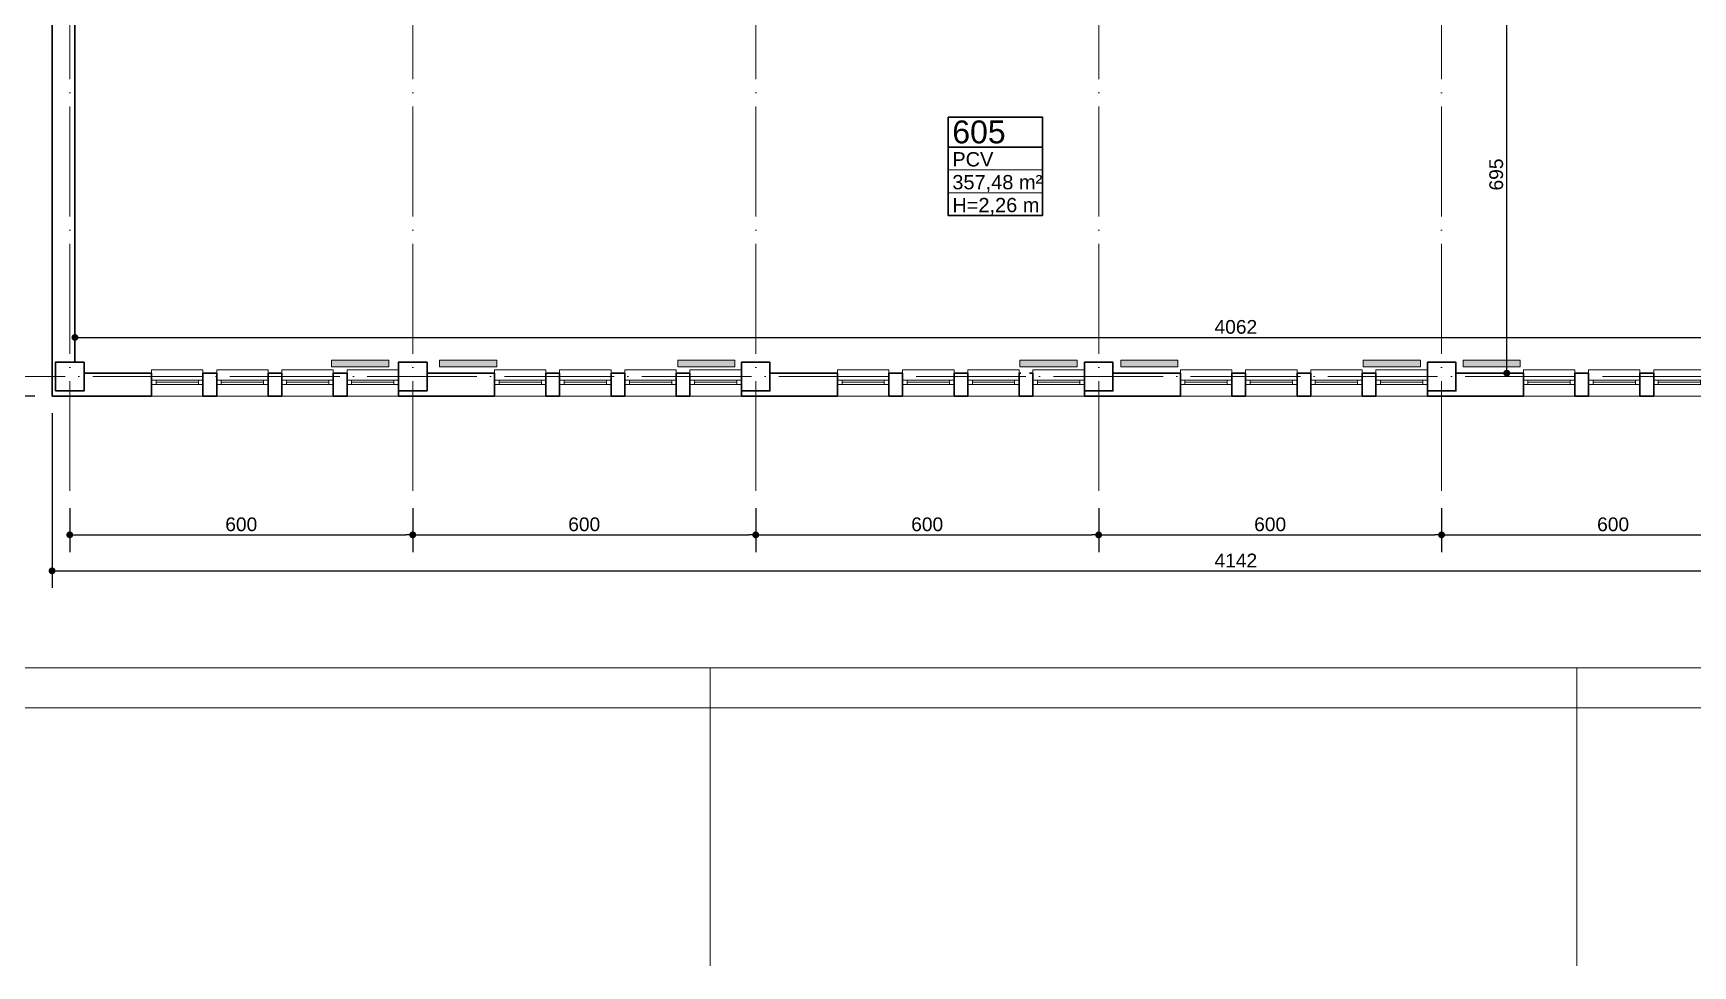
# Model space of a CAD drawing. Header units: millimetres. Extents: x 54 to 8480, y -22812 to 17434.
# Drawn here: x 1569 to 4472, y 13188 to 14819 of the extents above; entities that cross this region are included whole.
import ezdxf

# ---------------------------------------------------------------- set-up
doc = ezdxf.new("R2010")
doc.units = ezdxf.units.MM
doc.linetypes.add('ACAD_ISO04W100', pattern=[30, 24, -3, 0, -3])
doc.layers.add('grzejniki', color=104, linetype='Continuous')
doc.layers.add('TABELKI PO UWAGACH', color=5, linetype='Continuous')
for name, color, linetype, lineweight in [('osie', 132, 'ACAD_ISO04W100', 0), ('PLATFORMA', 7, 'Continuous', 0), ('STOLARKA', 97, 'Continuous', 0), ('tabelki', 151, 'Continuous', 0), ('wymiary', 150, 'Continuous', 0)]:
    doc.layers.add(name, color=color, linetype=linetype, lineweight=lineweight)
doc.styles.get("Standard").update_dxf_attribs({"font": 'arial.ttf'})
doc.dimstyles.new('ISO-25', dxfattribs={"dimtxt": 24, "dimasz": 12, "dimexe": 30, "dimexo": 30, "dimgap": 6, "dimtad": 1, "dimdec": 0, "dimtxsty": 'Standard', "dimblk": 'DOT', "dimcen": 2.5, "dimadec": 0, "dimazin": 0, "dimtfac": 1, "dimtdec": 0, "dimtmove": 0, "dimatfit": 3, "dimldrblk": 'DOT', "dimfxl": 1, "dimarcsym": 0})

# ---------------------------------------------------------------- blocks, each defined once
blk = doc.blocks.new('A$C13771EA7')
at = {"color": 132, "linetype": 'ACAD_ISO04W100', "lineweight": 0, "ltscale": 8}
for p, q in [((31, -2874), (31, 166)), ((631, -2874), (631, 166)), ((1231, -2874), (1231, 166)), ((1831, -2874), (1831, 166)), ((2431, -2874), (2431, 166)), ((-169, -2674), (4311, -2674))]:
    blk.add_line(p, q, dxfattribs=at)
blk = doc.blocks.new('A$C4DC22848')
at = {"layer": 'STOLARKA', "lineweight": 0}
for p, q in [((0, 0), (90, 0)), ((8, -24), (82, -24)), ((0, -40), (0, -46)), ((0, -46), (90, -46)), ((90, -46), (90, -40))]:
    blk.add_line(p, q, dxfattribs=at)
for points in [[(0, -20), (90, -20), (90, -28), (0, -28)], [(0, -28), (8, -28), (8, -20), (0, -20)], [(82, -28), (90, -28), (90, -20), (82, -20)]]:
    blk.add_lwpolyline(points, close=True, dxfattribs=at)
blk = doc.blocks.new('_Dot')
at = {"color": 0, "linetype": 'ByBlock', "lineweight": -2}
blk.add_line((-0.5, 0), (-1, 0), dxfattribs=at)
at = {"color": 0, "linetype": 'ByBlock', "lineweight": 0, "const_width": 0.5}
blk.add_lwpolyline([(-0.25, 0, 1), (0.25, 0, 1)], format="xyb", close=True, dxfattribs=at)
blk = doc.blocks.new('*D34')
at = {"layer": 'Defpoints', "color": 0, "linetype": 'Continuous', "lineweight": 0}
for p in [(1632.6, 14018.7), (2232.6, 14018.7), (2232.6, 13941.9)]:
    blk.add_point(p, dxfattribs=at)
at = {"layer": 'wymiary', "color": 0, "linetype": 'Continuous', "lineweight": -2}
for p, q in [((1632.6, 13988.7), (1632.6, 13911.9)), ((2232.6, 13988.7), (2232.6, 13911.9)), ((1644.6, 13941.9), (2220.6, 13941.9))]:
    blk.add_line(p, q, dxfattribs=at)
at = {"layer": 'wymiary', "color": 0, "linetype": 'Continuous', "lineweight": -2, "xscale": 12, "yscale": 12, "zscale": 12, "rotation": 180}
blk.add_blockref('_Dot', (1632.6, 13941.9), dxfattribs=at)
at = {"layer": 'wymiary', "color": 0, "linetype": 'Continuous', "lineweight": -2, "xscale": 12, "yscale": 12, "zscale": 12}
blk.add_blockref('_Dot', (2232.6, 13941.9), dxfattribs=at)
at = {"layer": 'wymiary', "color": 0, "linetype": 'Continuous', "lineweight": 0, "insert": (1932.6, 13960.2), "char_height": 24, "attachment_point": 5}
blk.add_mtext('600', dxfattribs=at)
blk = doc.blocks.new('*D35')
at = {"layer": 'Defpoints', "color": 0, "linetype": 'Continuous', "lineweight": 0}
for p in [(2232.6, 14018.7), (2832.6, 14018.7), (2832.6, 13941.9)]:
    blk.add_point(p, dxfattribs=at)
at = {"layer": 'wymiary', "color": 0, "linetype": 'Continuous', "lineweight": -2}
for p, q in [((2232.6, 13988.7), (2232.6, 13911.9)), ((2832.6, 13988.7), (2832.6, 13911.9)), ((2244.6, 13941.9), (2820.6, 13941.9))]:
    blk.add_line(p, q, dxfattribs=at)
at = {"layer": 'wymiary', "color": 0, "linetype": 'Continuous', "lineweight": -2, "xscale": 12, "yscale": 12, "zscale": 12, "rotation": 180}
blk.add_blockref('_Dot', (2232.6, 13941.9), dxfattribs=at)
at = {"layer": 'wymiary', "color": 0, "linetype": 'Continuous', "lineweight": -2, "xscale": 12, "yscale": 12, "zscale": 12}
blk.add_blockref('_Dot', (2832.6, 13941.9), dxfattribs=at)
at = {"layer": 'wymiary', "color": 0, "linetype": 'Continuous', "lineweight": 0, "insert": (2532.6, 13960.2), "char_height": 24, "attachment_point": 5}
blk.add_mtext('600', dxfattribs=at)
blk = doc.blocks.new('*D36')
at = {"layer": 'Defpoints', "color": 0, "linetype": 'Continuous', "lineweight": 0}
for p in [(2832.6, 14018.7), (3432.6, 14018.7), (3432.6, 13941.9)]:
    blk.add_point(p, dxfattribs=at)
at = {"layer": 'wymiary', "color": 0, "linetype": 'Continuous', "lineweight": -2}
for p, q in [((2832.6, 13988.7), (2832.6, 13911.9)), ((3432.6, 13988.7), (3432.6, 13911.9)), ((2844.6, 13941.9), (3420.6, 13941.9))]:
    blk.add_line(p, q, dxfattribs=at)
at = {"layer": 'wymiary', "color": 0, "linetype": 'Continuous', "lineweight": -2, "xscale": 12, "yscale": 12, "zscale": 12, "rotation": 180}
blk.add_blockref('_Dot', (2832.6, 13941.9), dxfattribs=at)
at = {"layer": 'wymiary', "color": 0, "linetype": 'Continuous', "lineweight": -2, "xscale": 12, "yscale": 12, "zscale": 12}
blk.add_blockref('_Dot', (3432.6, 13941.9), dxfattribs=at)
at = {"layer": 'wymiary', "color": 0, "linetype": 'Continuous', "lineweight": 0, "insert": (3132.6, 13960.2), "char_height": 24, "attachment_point": 5}
blk.add_mtext('600', dxfattribs=at)
blk = doc.blocks.new('*D37')
at = {"layer": 'Defpoints', "color": 0, "linetype": 'Continuous', "lineweight": 0}
for p in [(3432.6, 14018.7), (4032.6, 14018.7), (4032.6, 13941.9)]:
    blk.add_point(p, dxfattribs=at)
at = {"layer": 'wymiary', "color": 0, "linetype": 'Continuous', "lineweight": -2}
for p, q in [((3432.6, 13988.7), (3432.6, 13911.9)), ((4032.6, 13988.7), (4032.6, 13911.9)), ((3444.6, 13941.9), (4020.6, 13941.9))]:
    blk.add_line(p, q, dxfattribs=at)
at = {"layer": 'wymiary', "color": 0, "linetype": 'Continuous', "lineweight": -2, "xscale": 12, "yscale": 12, "zscale": 12, "rotation": 180}
blk.add_blockref('_Dot', (3432.6, 13941.9), dxfattribs=at)
at = {"layer": 'wymiary', "color": 0, "linetype": 'Continuous', "lineweight": -2, "xscale": 12, "yscale": 12, "zscale": 12}
blk.add_blockref('_Dot', (4032.6, 13941.9), dxfattribs=at)
at = {"layer": 'wymiary', "color": 0, "linetype": 'Continuous', "lineweight": 0, "insert": (3732.6, 13960.2), "char_height": 24, "attachment_point": 5}
blk.add_mtext('600', dxfattribs=at)
blk = doc.blocks.new('*D38')
at = {"layer": 'Defpoints', "color": 0, "linetype": 'Continuous', "lineweight": 0}
for p in [(4032.6, 14018.7), (4632.6, 14018.7), (4632.6, 13941.9)]:
    blk.add_point(p, dxfattribs=at)
at = {"layer": 'wymiary', "color": 0, "linetype": 'Continuous', "lineweight": -2}
for p, q in [((4032.6, 13988.7), (4032.6, 13911.9)), ((4632.6, 13988.7), (4632.6, 13911.9)), ((4044.6, 13941.9), (4620.6, 13941.9))]:
    blk.add_line(p, q, dxfattribs=at)
at = {"layer": 'wymiary', "color": 0, "linetype": 'Continuous', "lineweight": -2, "xscale": 12, "yscale": 12, "zscale": 12, "rotation": 180}
blk.add_blockref('_Dot', (4032.6, 13941.9), dxfattribs=at)
at = {"layer": 'wymiary', "color": 0, "linetype": 'Continuous', "lineweight": -2, "xscale": 12, "yscale": 12, "zscale": 12}
blk.add_blockref('_Dot', (4632.6, 13941.9), dxfattribs=at)
at = {"layer": 'wymiary', "color": 0, "linetype": 'Continuous', "lineweight": 0, "insert": (4332.6, 13960.2), "char_height": 24, "attachment_point": 5}
blk.add_mtext('600', dxfattribs=at)
blk = doc.blocks.new('*D41')
at = {"layer": 'Defpoints', "color": 0, "linetype": 'Continuous', "lineweight": 0}
for p in [(1601.6, 14184.7), (5743.6, 14184.7), (5743.6, 13879)]:
    blk.add_point(p, dxfattribs=at)
at = {"layer": 'wymiary', "color": 0, "linetype": 'Continuous', "lineweight": -2}
for p, q in [((1601.6, 14154.7), (1601.6, 13849)), ((5743.6, 14154.7), (5743.6, 13849)), ((1613.6, 13879), (5731.6, 13879))]:
    blk.add_line(p, q, dxfattribs=at)
at = {"layer": 'wymiary', "color": 0, "linetype": 'Continuous', "lineweight": -2, "xscale": 12, "yscale": 12, "zscale": 12, "rotation": 180}
blk.add_blockref('_Dot', (1601.6, 13879), dxfattribs=at)
at = {"layer": 'wymiary', "color": 0, "linetype": 'Continuous', "lineweight": -2, "xscale": 12, "yscale": 12, "zscale": 12}
blk.add_blockref('_Dot', (5743.6, 13879), dxfattribs=at)
at = {"layer": 'wymiary', "color": 0, "linetype": 'Continuous', "lineweight": 0, "insert": (3672.6, 13897.1), "char_height": 24, "attachment_point": 5}
blk.add_mtext('4142', dxfattribs=at)
blk = doc.blocks.new('*D44')
at = {"layer": 'Defpoints', "color": 0, "linetype": 'Continuous', "lineweight": 0}
for p in [(1417.2, 16892.7), (1601.6, 16892.7), (1601.6, 14184.7)]:
    blk.add_point(p, dxfattribs=at)
at = {"layer": 'wymiary', "color": 0, "linetype": 'Continuous', "lineweight": -2}
for p, q in [((1571.6, 16892.7), (1387.2, 16892.7)), ((1417.2, 14196.7), (1417.2, 16880.7)), ((1571.6, 14184.7), (1387.2, 14184.7))]:
    blk.add_line(p, q, dxfattribs=at)
at = {"layer": 'wymiary', "color": 0, "linetype": 'Continuous', "lineweight": -2, "xscale": 12, "yscale": 12, "zscale": 12}
for p, rotation in [((1417.2, 16892.7), 90), ((1417.2, 14184.7), 270)]:
    blk.add_blockref('_Dot', p, dxfattribs=dict(at, rotation=rotation))
at = {"layer": 'wymiary', "color": 0, "linetype": 'Continuous', "lineweight": 0, "insert": (1398.9, 15538.7), "char_height": 24, "attachment_point": 5, "rotation": 90}
blk.add_mtext('2708', dxfattribs=at)
blk = doc.blocks.new('*D428')
at = {"layer": 'Defpoints', "color": 0, "linetype": 'Continuous', "lineweight": 0}
for p in [(5703.6, 14287.2), (1641.6, 14243.7), (5703.6, 14243.7)]:
    blk.add_point(p, dxfattribs=at)
at = {"layer": 'wymiary', "color": 0, "linetype": 'Continuous', "lineweight": -2}
for p, q in [((1641.6, 14273.7), (1641.6, 14317.2)), ((5703.6, 14273.7), (5703.6, 14317.2)), ((1653.6, 14287.2), (5691.6, 14287.2))]:
    blk.add_line(p, q, dxfattribs=at)
at = {"layer": 'wymiary', "color": 0, "linetype": 'Continuous', "lineweight": -2, "xscale": 12, "yscale": 12, "zscale": 12, "rotation": 180}
blk.add_blockref('_Dot', (1641.6, 14287.2), dxfattribs=at)
at = {"layer": 'wymiary', "color": 0, "linetype": 'Continuous', "lineweight": -2, "xscale": 12, "yscale": 12, "zscale": 12}
blk.add_blockref('_Dot', (5703.6, 14287.2), dxfattribs=at)
at = {"layer": 'wymiary', "color": 0, "linetype": 'Continuous', "lineweight": 0, "insert": (3672.6, 14305.5), "char_height": 24, "attachment_point": 5}
blk.add_mtext('4062', dxfattribs=at)
blk = doc.blocks.new('*D761')
at = {"layer": 'Defpoints', "color": 0, "linetype": 'Continuous', "lineweight": 0}
for p in [(4116.6, 14919.7), (4146.5, 14919.7), (4116.6, 14224.7)]:
    blk.add_point(p, dxfattribs=at)
at = {"layer": 'wymiary', "color": 0, "linetype": 'Continuous', "lineweight": -2}
for p, q in [((4146.5, 14236.7), (4146.5, 14907.7)), ((4146.6, 14919.7), (4176.5, 14919.7)), ((4146.6, 14224.7), (4176.5, 14224.7))]:
    blk.add_line(p, q, dxfattribs=at)
at = {"layer": 'wymiary', "color": 0, "linetype": 'Continuous', "lineweight": -2, "xscale": 12, "yscale": 12, "zscale": 12}
for p, rotation in [((4146.5, 14919.7), 90), ((4146.5, 14224.7), 270)]:
    blk.add_blockref('_Dot', p, dxfattribs=dict(at, rotation=rotation))
at = {"layer": 'wymiary', "color": 0, "linetype": 'Continuous', "lineweight": 0, "insert": (4128.2, 14572.2), "char_height": 24, "attachment_point": 5, "rotation": 90}
blk.add_mtext('695', dxfattribs=at)
blk = doc.blocks.new('A$C508466D2')
at = {"layer": 'grzejniki', "linetype": 'Continuous', "lineweight": 0}
blk.add_hatch(color=256, dxfattribs=at).paths.add_polyline_path([(-50, -12), (50, -12), (50, 0), (-50, 0)])
blk.add_lwpolyline([(-50, -12), (50, -12), (50, 0), (-50, 0)], close=True, dxfattribs=at)

msp = doc.modelspace()

# ---------------------------------------------------------------- linework, layer by layer
at = {"lineweight": 30}
for p, q in [((1601.6, 14184.7), (1601.6, 14895.7)), ((1641.6, 14913.7), (1641.6, 14243.7)), ((1657.6, 14224.7), (1775.6, 14224.7)), ((1775.6, 14224.7), (1775.6, 14184.7)), ((1865.6, 14224.7), (1889.6, 14224.7)), ((1865.6, 14224.7), (1865.6, 14184.7)), ((1889.6, 14224.7), (1889.6, 14184.7)), ((1979.6, 14224.7), (2003.6, 14224.7)), ((1979.6, 14224.7), (1979.6, 14184.7)), ((2003.6, 14224.7), (2003.6, 14184.7)), ((2093.6, 14224.7), (2117.6, 14224.7)), ((2093.6, 14224.7), (2093.6, 14184.7)), ((2117.6, 14224.7), (2117.6, 14184.7)), ((2207.6, 14224.7), (2207.6, 14184.7)), ((2257.6, 14224.7), (2375.6, 14224.7)), ((2375.6, 14224.7), (2375.6, 14184.7)), ((2465.6, 14224.7), (2489.6, 14224.7)), ((2465.6, 14224.7), (2465.6, 14184.7)), ((2489.6, 14224.7), (2489.6, 14184.7)), ((2579.6, 14224.7), (2603.6, 14224.7)), ((2579.6, 14224.7), (2579.6, 14184.7)), ((2603.6, 14224.7), (2603.6, 14184.7)), ((2693.6, 14224.7), (2717.6, 14224.7)), ((2693.6, 14224.7), (2693.6, 14184.7)), ((2717.6, 14224.7), (2717.6, 14184.7)), ((2807.6, 14224.7), (2807.6, 14184.7)), ((2857.6, 14224.7), (2975.6, 14224.7)), ((2975.6, 14224.7), (2975.6, 14184.7)), ((3065.6, 14224.7), (3089.6, 14224.7)), ((3065.6, 14224.7), (3065.6, 14184.7)), ((3089.6, 14224.7), (3089.6, 14184.7)), ((3179.6, 14224.7), (3203.6, 14224.7)), ((3179.6, 14224.7), (3179.6, 14184.7)), ((3203.6, 14224.7), (3203.6, 14184.7)), ((3293.6, 14224.7), (3296.6, 14224.7)), ((3293.6, 14224.7), (3293.6, 14184.7)), ((3311.6, 14224.7), (3317.6, 14224.7)), ((3317.6, 14224.7), (3317.6, 14184.7)), ((3407.6, 14224.7), (3407.6, 14184.7)), ((3457.6, 14224.7), (3575.6, 14224.7)), ((3575.6, 14224.7), (3575.6, 14184.7)), ((3665.6, 14224.7), (3689.6, 14224.7)), ((3665.6, 14224.7), (3665.6, 14184.7)), ((3689.6, 14224.7), (3689.6, 14184.7)), ((3779.6, 14224.7), (3803.6, 14224.7)), ((3779.6, 14224.7), (3779.6, 14184.7)), ((3803.6, 14224.7), (3803.6, 14184.7)), ((3893.6, 14224.7), (3917.6, 14224.7)), ((3893.6, 14224.7), (3893.6, 14184.7)), ((3917.6, 14224.7), (3917.6, 14184.7)), ((4007.6, 14224.7), (4007.6, 14184.7)), ((4057.6, 14224.7), (4175.6, 14224.7)), ((4175.6, 14224.7), (4175.6, 14184.7)), ((4265.6, 14224.7), (4289.6, 14224.7)), ((4265.6, 14224.7), (4265.6, 14184.7)), ((4289.6, 14224.7), (4289.6, 14184.7)), ((4379.6, 14224.7), (4403.6, 14224.7)), ((4379.6, 14224.7), (4379.6, 14184.7)), ((4403.6, 14224.7), (4403.6, 14184.7)), ((1601.6, 14184.7), (1775.6, 14184.7)), ((1865.6, 14184.7), (1889.6, 14184.7)), ((1979.6, 14184.7), (2003.6, 14184.7)), ((2093.6, 14184.7), (2117.6, 14184.7)), ((2207.6, 14184.7), (2375.6, 14184.7)), ((2465.6, 14184.7), (2489.6, 14184.7)), ((2579.6, 14184.7), (2603.6, 14184.7)), ((2693.6, 14184.7), (2717.6, 14184.7)), ((2807.6, 14184.7), (2975.6, 14184.7)), ((3065.6, 14184.7), (3089.6, 14184.7)), ((3179.6, 14184.7), (3203.6, 14184.7)), ((3293.6, 14184.7), (3317.6, 14184.7)), ((3407.6, 14184.7), (3575.6, 14184.7)), ((3665.6, 14184.7), (3689.6, 14184.7)), ((3779.6, 14184.7), (3803.6, 14184.7)), ((3893.6, 14184.7), (3917.6, 14184.7)), ((4007.6, 14184.7), (4175.6, 14184.7)), ((4265.6, 14184.7), (4289.6, 14184.7)), ((4379.6, 14184.7), (4403.6, 14184.7))]:
    msp.add_line(p, q, dxfattribs=at)
for points in [[(1607.6, 14193.7), (1657.6, 14193.7), (1657.6, 14243.7), (1607.6, 14243.7)], [(2207.6, 14193.7), (2257.6, 14193.7), (2257.6, 14243.7), (2207.6, 14243.7)], [(2807.6, 14193.7), (2857.6, 14193.7), (2857.6, 14243.7), (2807.6, 14243.7)], [(3407.6, 14193.7), (3457.6, 14193.7), (3457.6, 14243.7), (3407.6, 14243.7)], [(4007.6, 14193.7), (4057.6, 14193.7), (4057.6, 14243.7), (4007.6, 14243.7)]]:
    msp.add_lwpolyline(points, close=True, dxfattribs=at)
at = {"layer": 'PLATFORMA', "color": 7, "lineweight": 0}
for p, q in [((2752.8, 13709.5), (2752.8, 13188.1)), ((4269.1, 13709.5), (4269.1, 13188.1))]:
    msp.add_line(p, q, dxfattribs=at)
for points in [[(917.8, 13639.5), (7011.6, 13639.5), (7011.6, 17374.5), (917.8, 17374.5)], [(1301.6, 13709.5), (6941.6, 13709.5), (6941.6, 17304.5), (1301.6, 17304.5)]]:
    msp.add_lwpolyline(points, close=True, dxfattribs=at)
at = {"layer": 'TABELKI PO UWAGACH', "color": 30, "linetype": 'Continuous', "lineweight": 30}
msp.add_line((3169.4, 14620.3), (3334.3, 14620.3), dxfattribs=at)
at = {"layer": 'TABELKI PO UWAGACH', "color": 30, "linetype": 'Continuous', "lineweight": 0}
for p, q in [((3169.4, 14580.3), (3334.3, 14580.3)), ((3169.4, 14540.3), (3334.3, 14540.3))]:
    msp.add_line(p, q, dxfattribs=at)
at = {"layer": 'TABELKI PO UWAGACH', "color": 30, "linetype": 'Continuous', "lineweight": 30}
msp.add_lwpolyline([(3169.4, 14672.6), (3334.3, 14672.6), (3334.3, 14500.3), (3169.4, 14500.3)], close=True, dxfattribs=at)

# ---------------------------------------------------------------- block references
at = {"layer": 'grzejniki', "linetype": 'Continuous', "lineweight": 0}
for p in [(2140.6, 14247.7), (2329.7, 14247.7), (2746.3, 14247.7), (3344.9, 14247.7), (3521.2, 14247.7), (3945.5, 14247.7), (4120, 14247.7)]:
    msp.add_blockref('A$C508466D2', p, dxfattribs=at)
at = {"layer": 'osie', "lineweight": 30}
msp.add_blockref('A$C13771EA7', (1601.6, 16892.7), dxfattribs=at)
at = {"layer": 'STOLARKA', "lineweight": 30, "xscale": -1, "rotation": 180}
for p in [(1775.6, 14184.7), (1889.6, 14184.7), (2003.6, 14184.7), (2117.6, 14184.7), (2375.6, 14184.7), (2489.6, 14184.7), (2603.6, 14184.7), (2717.6, 14184.7), (2975.6, 14184.7), (3089.6, 14184.7), (3203.6, 14184.7), (3317.6, 14184.7), (3575.6, 14184.7), (3689.6, 14184.7), (3803.6, 14184.7), (3917.6, 14184.7), (4175.6, 14184.7), (4289.6, 14184.7), (4403.6, 14184.7)]:
    msp.add_blockref('A$C4DC22848', p, dxfattribs=at)

# ---------------------------------------------------------------- texts
at = {"layer": 'tabelki', "color": 5, "linetype": 'Continuous', "lineweight": 0, "attachment_point": 1}
for s, insert, char_height, width in [('\\pxql;605', (3176.6, 14666.7), 40, 47.056), ('\\pxql;PCV', (3176.6, 14611.3), 25, 47.056), ('\\pxql;357,48 m²', (3176.6, 14571.3), 25, 160.906), ('\\pxql;H=2,26 m', (3176.6, 14531.3), 25, 182.523)]:
    msp.add_mtext(s, dxfattribs=dict(at, insert=insert, char_height=char_height, width=width))

# ---------------------------------------------------------------- dimensions: what is measured, and where the dimension line sits
at = {"layer": 'wymiary', "linetype": 'Continuous', "lineweight": 0}
for base, p1, p2, picture, middle in [((1417.2, 16892.7), (1601.6, 14184.7), (1601.6, 16892.7), '*D44', (1398.9, 15538.7)), ((4146.5, 14919.7), (4116.6, 14224.7), (4116.6, 14919.7), '*D761', (4128.2, 14572.2))]:
    dim = msp.add_linear_dim(base=base, p1=p1, p2=p2, angle=90, dimstyle='ISO-25', dxfattribs=at)
    dim.commit()
    dim.dimension.update_dxf_attribs({"geometry": picture, "text_midpoint": middle})
for base, p1, p2, picture, middle in [((5703.6, 14287.2), (1641.6, 14243.7), (5703.6, 14243.7), '*D428', (3672.6, 14305.5)), ((5743.6, 13879), (1601.6, 14184.7), (5743.6, 14184.7), '*D41', (3672.6, 13897.1)), ((2232.6, 13941.9), (1632.6, 14018.7), (2232.6, 14018.7), '*D34', (1932.6, 13960.2))]:
    dim = msp.add_linear_dim(base=base, p1=p1, p2=p2, dimstyle='ISO-25', dxfattribs=at)
    dim.commit()
    dim.dimension.update_dxf_attribs({"geometry": picture, "text_midpoint": middle})
for base, p1, p2, picture, middle in [((2832.6, 13941.9), (2232.6, 14018.7), (2832.6, 14018.7), '*D35', (2532.6, 13960.2)), ((3432.6, 13941.9), (2832.6, 14018.7), (3432.6, 14018.7), '*D36', (3132.6, 13960.2)), ((4032.6, 13941.9), (3432.6, 14018.7), (4032.6, 14018.7), '*D37', (3732.6, 13960.2)), ((4632.6, 13941.9), (4032.6, 14018.7), (4632.6, 14018.7), '*D38', (4332.6, 13960.2))]:
    dim = msp.add_linear_dim(base=base, p1=p1, p2=p2, dimstyle='ISO-25', override={"dimtmove": 1}, dxfattribs=at)
    dim.commit()
    dim.dimension.update_dxf_attribs({"geometry": picture, "text_midpoint": middle})

doc.saveas('drawing.dxf')
